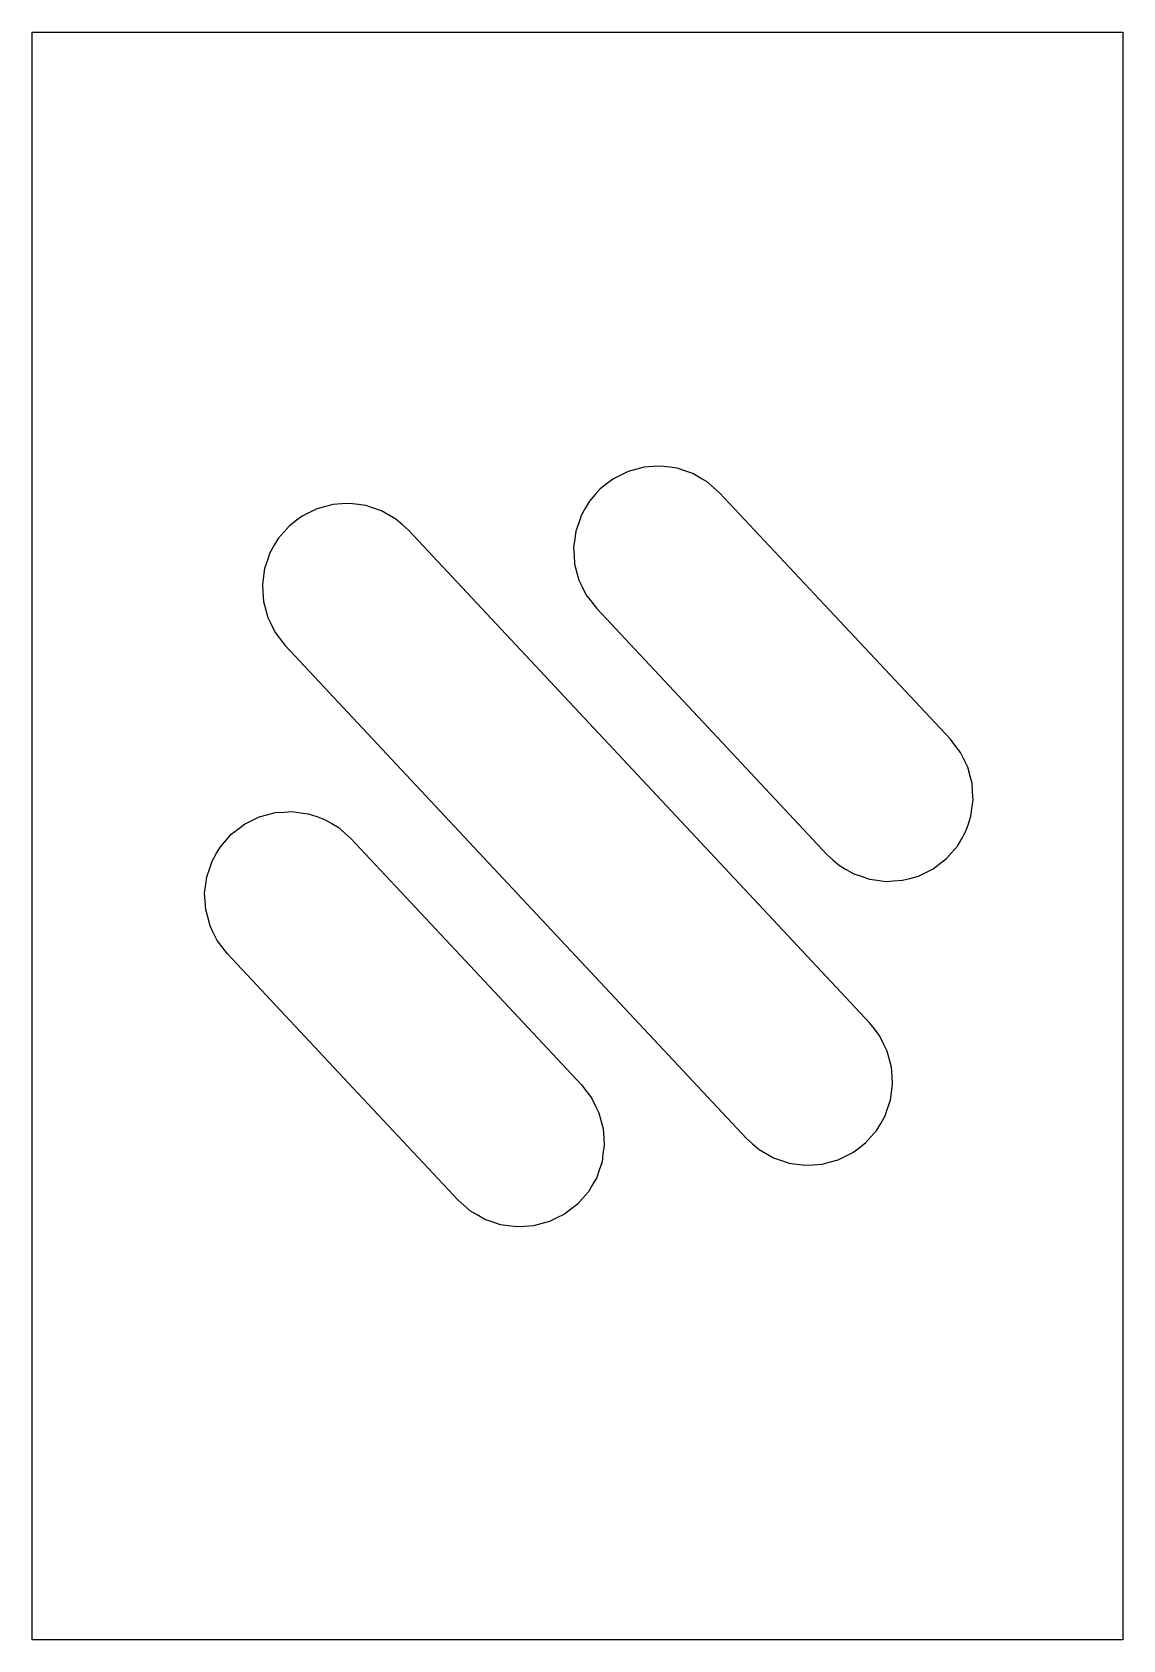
# Model space of a CAD drawing. Header units: metres. Extents: x -18.5 to 13.8, y -1.1 to 46.5.
import ezdxf

# ---------------------------------------------------------------- set-up
doc = ezdxf.new("R2010")
doc.units = ezdxf.units.M

msp = doc.modelspace()

# ---------------------------------------------------------------- linework, layer by layer
for p, q in [((-18.55, 46.016), (-18.55, 46.5)), ((-18.55, 46.5), (-16.09, 46.5)), ((-16.09, 46.5), (-14.514, 46.5)), ((-14.514, 46.5), (-14.452, 46.5)), ((-14.452, 46.5), (-14.364, 46.5)), ((-14.364, 46.5), (-14.253, 46.5)), ((-14.253, 46.5), (-14.127, 46.5)), ((-14.127, 46.5), (-13.997, 46.5)), ((-13.997, 46.5), (-13.875, 46.5)), ((-13.875, 46.5), (-13.773, 46.5)), ((-13.773, 46.5), (-13.701, 46.5)), ((-13.701, 46.5), (-13.664, 46.5)), ((-13.664, 46.5), (7.233, 46.5)), ((7.233, 46.5), (12.38, 46.5)), ((12.38, 46.5), (12.431, 46.5)), ((12.431, 46.5), (12.513, 46.5)), ((12.513, 46.5), (12.618, 46.5)), ((12.618, 46.5), (12.737, 46.5)), ((12.737, 46.5), (12.858, 46.5)), ((12.858, 46.5), (12.969, 46.5)), ((12.969, 46.5), (13.062, 46.5)), ((12.969, 46.5), (12.969, 46.5)), ((13.062, 46.5), (13.131, 46.5)), ((13.131, 46.5), (13.75, 46.5)), ((13.75, 46.5), (13.75, 44.918)), ((-18.55, 45.373), (-18.55, 46.016)), ((-18.55, 45.313), (-18.55, 45.373)), ((-18.55, 45.191), (-18.55, 45.313)), ((-18.55, 45.008), (-18.55, 45.191)), ((-18.55, 44.772), (-18.55, 45.008)), ((-18.55, 42.849), (-18.55, 44.772)), ((13.75, 44.918), (13.75, 43.921)), ((13.75, 43.921), (13.75, 30.232)), ((-18.55, 42.687), (-18.55, 42.849)), ((-18.55, 42.489), (-18.55, 42.687)), ((-18.55, 41.522), (-18.55, 42.489)), ((-18.55, 41.339), (-18.55, 41.522)), ((-18.55, 41.144), (-18.55, 41.339)), ((-18.55, 40.953), (-18.55, 41.144)), ((-18.55, 40.783), (-18.55, 40.953)), ((-18.55, 40.22), (-18.55, 40.783)), ((-18.55, 35.422), (-18.55, 40.22)), ((-18.55, 34.392), (-18.55, 35.422)), ((-18.55, 31.464), (-18.55, 34.392)), ((-1.097, 33.396), (-1.337, 33.278)), ((-0.897, 33.494), (-1.097, 33.396)), ((-0.639, 33.564), (-0.897, 33.494)), ((-0.424, 33.621), (-0.639, 33.564)), ((-0.157, 33.639), (-0.424, 33.621)), ((0.065, 33.653), (-0.157, 33.639)), ((0.33, 33.618), (0.065, 33.653)), ((0.551, 33.589), (0.33, 33.618)), ((0.804, 33.503), (0.551, 33.589)), ((1.015, 33.431), (0.804, 33.503)), ((1.247, 33.298), (1.015, 33.431)), ((-1.725, 32.98), (-1.872, 32.812)), ((-1.513, 33.142), (-1.725, 32.98)), ((-1.337, 33.278), (-1.513, 33.142)), ((1.44, 33.186), (1.247, 33.298)), ((1.641, 33.01), (1.44, 33.186)), ((1.808, 32.863), (1.641, 33.01)), ((4.915, 29.545), (1.808, 32.863)), ((-10.115, 32.39), (-10.314, 32.291)), ((-9.856, 32.459), (-10.115, 32.39)), ((-9.641, 32.517), (-9.856, 32.459)), ((-9.375, 32.534), (-9.641, 32.517)), ((-9.152, 32.549), (-9.375, 32.534)), ((-8.887, 32.514), (-9.152, 32.549)), ((-8.666, 32.485), (-8.887, 32.514)), ((-8.413, 32.399), (-8.666, 32.485)), ((-8.202, 32.327), (-8.413, 32.399)), ((-2.16, 32.418), (-2.294, 32.187)), ((-2.049, 32.611), (-2.16, 32.418)), ((-1.872, 32.812), (-2.049, 32.611)), ((-10.731, 32.038), (-10.943, 31.875)), ((-10.554, 32.173), (-10.731, 32.038)), ((-10.314, 32.291), (-10.554, 32.173)), ((-7.971, 32.193), (-8.202, 32.327)), ((-7.778, 32.082), (-7.971, 32.193)), ((-7.577, 31.906), (-7.778, 32.082)), ((-7.409, 31.759), (-7.577, 31.906)), ((-2.365, 31.976), (-2.451, 31.723)), ((-2.294, 32.187), (-2.365, 31.976)), ((-18.55, 12.504), (-18.55, 31.464)), ((-11.266, 31.507), (-11.378, 31.314)), ((-11.09, 31.708), (-11.266, 31.507)), ((-10.943, 31.875), (-11.09, 31.708)), ((-1.196, 25.121), (-7.409, 31.759)), ((-2.481, 31.502), (-2.515, 31.237)), ((-2.451, 31.723), (-2.481, 31.502)), ((-11.511, 31.082), (-11.583, 30.871)), ((-11.378, 31.314), (-11.511, 31.082)), ((-2.515, 31.237), (-2.501, 31.014)), ((-2.501, 31.014), (-2.484, 30.748)), ((-11.669, 30.618), (-11.698, 30.397)), ((-11.583, 30.871), (-11.669, 30.618)), ((-2.484, 30.748), (-2.426, 30.533)), ((-2.426, 30.533), (-2.357, 30.274)), ((-11.698, 30.397), (-11.733, 30.132)), ((-11.733, 30.132), (-11.719, 29.91)), ((-2.357, 30.274), (-2.258, 30.075)), ((-2.258, 30.075), (-2.14, 29.835)), ((13.75, 30.232), (13.75, 1.519)), ((-11.719, 29.91), (-11.701, 29.643)), ((-11.701, 29.643), (-11.644, 29.428)), ((-2.14, 29.835), (-2.005, 29.658)), ((-2.005, 29.658), (-1.842, 29.446)), ((8.643, 25.563), (4.915, 29.545)), ((-11.644, 29.428), (-11.574, 29.17)), ((-11.574, 29.17), (-11.476, 28.97)), ((-1.842, 29.446), (1.886, 25.464)), ((-11.476, 28.97), (-11.358, 28.73)), ((-11.358, 28.73), (-11.222, 28.553)), ((-11.222, 28.553), (-11.059, 28.341)), ((-11.059, 28.341), (-3.604, 20.379)), ((1.886, 25.464), (4.993, 22.146)), ((8.805, 25.351), (8.643, 25.563)), ((8.941, 25.174), (8.805, 25.351)), ((6.259, 17.159), (-1.196, 25.121)), ((9.059, 24.935), (8.941, 25.174)), ((9.158, 24.735), (9.059, 24.935)), ((9.227, 24.476), (9.158, 24.735)), ((9.284, 24.261), (9.227, 24.476)), ((9.302, 23.995), (9.284, 24.261)), ((9.316, 23.772), (9.302, 23.995)), ((-11.823, 23.265), (-11.565, 23.334)), ((-11.565, 23.334), (-11.35, 23.392)), ((-11.35, 23.392), (-11.083, 23.409)), ((-11.083, 23.409), (-10.861, 23.424)), ((-10.861, 23.424), (-10.596, 23.389)), ((-10.596, 23.389), (-10.375, 23.36)), ((-10.596, 23.389), (-10.596, 23.389)), ((-10.375, 23.36), (-10.122, 23.274)), ((9.252, 23.286), (9.281, 23.507)), ((9.281, 23.507), (9.316, 23.772)), ((-12.652, 22.75), (-12.44, 22.913)), ((-12.44, 22.913), (-12.263, 23.048)), ((-12.263, 23.048), (-12.023, 23.166)), ((-12.023, 23.166), (-11.823, 23.265)), ((-10.122, 23.274), (-9.911, 23.202)), ((-9.911, 23.202), (-9.679, 23.068)), ((-9.679, 23.068), (-9.487, 22.957)), ((-9.487, 22.957), (-9.286, 22.781)), ((9.095, 22.822), (9.166, 23.033)), ((9.166, 23.033), (9.252, 23.286)), ((-13.086, 22.189), (-12.975, 22.382)), ((-12.975, 22.382), (-12.799, 22.583)), ((-12.799, 22.583), (-12.652, 22.75)), ((-9.286, 22.781), (-9.118, 22.634)), ((-9.118, 22.634), (-6.011, 19.315)), ((8.673, 22.197), (8.849, 22.398)), ((8.849, 22.398), (8.961, 22.591)), ((8.961, 22.591), (9.095, 22.822)), ((-13.292, 21.746), (-13.22, 21.957)), ((-13.22, 21.957), (-13.086, 22.189)), ((4.993, 22.146), (5.16, 21.999)), ((5.16, 21.999), (5.361, 21.823)), ((8.314, 21.867), (8.526, 22.03)), ((8.526, 22.03), (8.673, 22.197)), ((-13.407, 21.272), (-13.378, 21.493)), ((-13.378, 21.493), (-13.292, 21.746)), ((5.361, 21.823), (5.554, 21.711)), ((5.554, 21.711), (5.785, 21.578)), ((5.785, 21.578), (5.996, 21.506)), ((5.996, 21.506), (6.249, 21.42)), ((7.224, 21.388), (7.44, 21.445)), ((7.44, 21.445), (7.698, 21.515)), ((7.698, 21.515), (7.898, 21.613)), ((7.898, 21.613), (8.137, 21.731)), ((7.898, 21.613), (7.898, 21.613)), ((8.137, 21.731), (8.314, 21.867)), ((-13.442, 21.007), (-13.407, 21.272)), ((-13.427, 20.785), (-13.442, 21.007)), ((6.249, 21.42), (6.47, 21.391)), ((6.47, 21.391), (6.735, 21.356)), ((6.735, 21.356), (6.958, 21.37)), ((6.958, 21.37), (7.224, 21.388)), ((-13.41, 20.518), (-13.427, 20.785)), ((-13.352, 20.303), (-13.41, 20.518)), ((-13.283, 20.045), (-13.352, 20.303)), ((-13.185, 19.845), (-13.283, 20.045)), ((-3.604, 20.379), (2.609, 13.741)), ((-3.604, 20.379), (-3.604, 20.379)), ((-13.066, 19.605), (-13.185, 19.845)), ((-12.931, 19.428), (-13.066, 19.605)), ((-12.768, 19.216), (-12.931, 19.428)), ((-9.041, 15.235), (-12.768, 19.216)), ((-6.011, 19.315), (-2.284, 15.334)), ((6.422, 16.947), (6.259, 17.159)), ((6.558, 16.77), (6.422, 16.947)), ((6.676, 16.53), (6.558, 16.77)), ((6.774, 16.33), (6.676, 16.53)), ((6.844, 16.072), (6.774, 16.33)), ((6.901, 15.857), (6.844, 16.072)), ((6.919, 15.59), (6.901, 15.857)), ((-5.934, 11.916), (-9.041, 15.235)), ((-2.284, 15.334), (-2.121, 15.122)), ((6.898, 15.103), (6.933, 15.368)), ((6.933, 15.368), (6.919, 15.59)), ((-2.121, 15.122), (-1.985, 14.945)), ((-1.985, 14.945), (-1.867, 14.705)), ((6.783, 14.629), (6.869, 14.882)), ((6.869, 14.882), (6.898, 15.103)), ((-1.867, 14.705), (-1.769, 14.505)), ((-1.769, 14.505), (-1.7, 14.247)), ((6.578, 14.186), (6.711, 14.418)), ((6.711, 14.418), (6.783, 14.629)), ((-1.7, 14.247), (-1.642, 14.032)), ((-1.642, 14.032), (-1.625, 13.765)), ((6.29, 13.792), (6.466, 13.993)), ((6.466, 13.993), (6.578, 14.186)), ((-1.61, 13.543), (-1.645, 13.278)), ((-1.625, 13.765), (-1.61, 13.543)), ((2.609, 13.741), (2.777, 13.594)), ((2.777, 13.594), (2.978, 13.418)), ((2.978, 13.418), (3.171, 13.307)), ((5.754, 13.327), (5.931, 13.462)), ((5.931, 13.462), (6.143, 13.625)), ((6.143, 13.625), (6.29, 13.792)), ((-1.674, 13.057), (-1.76, 12.804)), ((-1.645, 13.278), (-1.674, 13.057)), ((3.171, 13.307), (3.402, 13.173)), ((3.402, 13.173), (3.613, 13.101)), ((3.613, 13.101), (3.866, 13.015)), ((3.866, 13.015), (4.087, 12.986)), ((4.087, 12.986), (4.352, 12.951)), ((4.352, 12.951), (4.575, 12.966)), ((4.575, 12.966), (4.841, 12.983)), ((4.841, 12.983), (5.056, 13.041)), ((5.056, 13.041), (5.315, 13.11)), ((5.315, 13.11), (5.514, 13.209)), ((5.514, 13.209), (5.754, 13.327)), ((-18.55, 9.083), (-18.55, 12.504)), ((-1.832, 12.593), (-1.965, 12.361)), ((-1.76, 12.804), (-1.832, 12.593)), ((-5.766, 11.769), (-5.934, 11.916)), ((-2.253, 11.967), (-2.4, 11.8)), ((-2.077, 12.168), (-2.253, 11.967)), ((-1.965, 12.361), (-2.077, 12.168)), ((-5.565, 11.593), (-5.766, 11.769)), ((-5.372, 11.482), (-5.565, 11.593)), ((-5.141, 11.348), (-5.372, 11.482)), ((-2.789, 11.502), (-3.029, 11.384)), ((-2.612, 11.637), (-2.789, 11.502)), ((-2.4, 11.8), (-2.612, 11.637)), ((-4.93, 11.276), (-5.141, 11.348)), ((-4.677, 11.19), (-4.93, 11.276)), ((-4.456, 11.161), (-4.677, 11.19)), ((-4.191, 11.126), (-4.456, 11.161)), ((-3.969, 11.141), (-4.191, 11.126)), ((-3.702, 11.158), (-3.969, 11.141)), ((-3.487, 11.216), (-3.702, 11.158)), ((-3.228, 11.285), (-3.487, 11.216)), ((-3.029, 11.384), (-3.228, 11.285)), ((-18.55, 5.741), (-18.55, 9.083)), ((-18.55, 4.298), (-18.55, 5.741)), ((-18.55, 4.126), (-18.55, 4.298)), ((-18.55, 3.181), (-18.55, 4.126)), ((-18.55, 2.995), (-18.55, 3.181)), ((-18.55, 2.849), (-18.55, 2.995)), ((-18.55, 0.923), (-18.55, 2.849)), ((13.75, 1.519), (13.75, 0.513)), ((-18.55, 0.704), (-18.55, 0.923)), ((-18.55, 0.541), (-18.55, 0.704)), ((-18.55, 0.44), (-18.55, 0.541)), ((13.75, 0.513), (13.75, -1.1)), ((-18.55, -0.504), (-18.55, 0.44)), ((-18.55, -0.563), (-18.55, -0.504)), ((-18.55, -1.1), (-18.55, -0.563)), ((-17.79, -1.1), (-18.55, -1.1)), ((-16.09, -1.1), (-17.79, -1.1)), ((-14.514, -1.1), (-16.09, -1.1)), ((-14.452, -1.1), (-14.514, -1.1)), ((-14.364, -1.1), (-14.452, -1.1)), ((-14.253, -1.1), (-14.364, -1.1)), ((-14.127, -1.1), (-14.253, -1.1)), ((-13.997, -1.1), (-14.127, -1.1)), ((-13.875, -1.1), (-13.997, -1.1)), ((-13.773, -1.1), (-13.875, -1.1)), ((-13.701, -1.1), (-13.773, -1.1)), ((-13.664, -1.1), (-13.701, -1.1)), ((7.233, -1.1), (-13.664, -1.1)), ((12.38, -1.1), (7.233, -1.1)), ((12.431, -1.1), (12.38, -1.1)), ((12.513, -1.1), (12.431, -1.1)), ((12.618, -1.1), (12.513, -1.1)), ((12.737, -1.1), (12.618, -1.1)), ((12.858, -1.1), (12.737, -1.1)), ((12.969, -1.1), (12.858, -1.1)), ((13.062, -1.1), (12.969, -1.1)), ((13.131, -1.1), (13.062, -1.1)), ((13.75, -1.1), (13.131, -1.1))]:
    msp.add_line(p, q)

doc.saveas('drawing.dxf')
